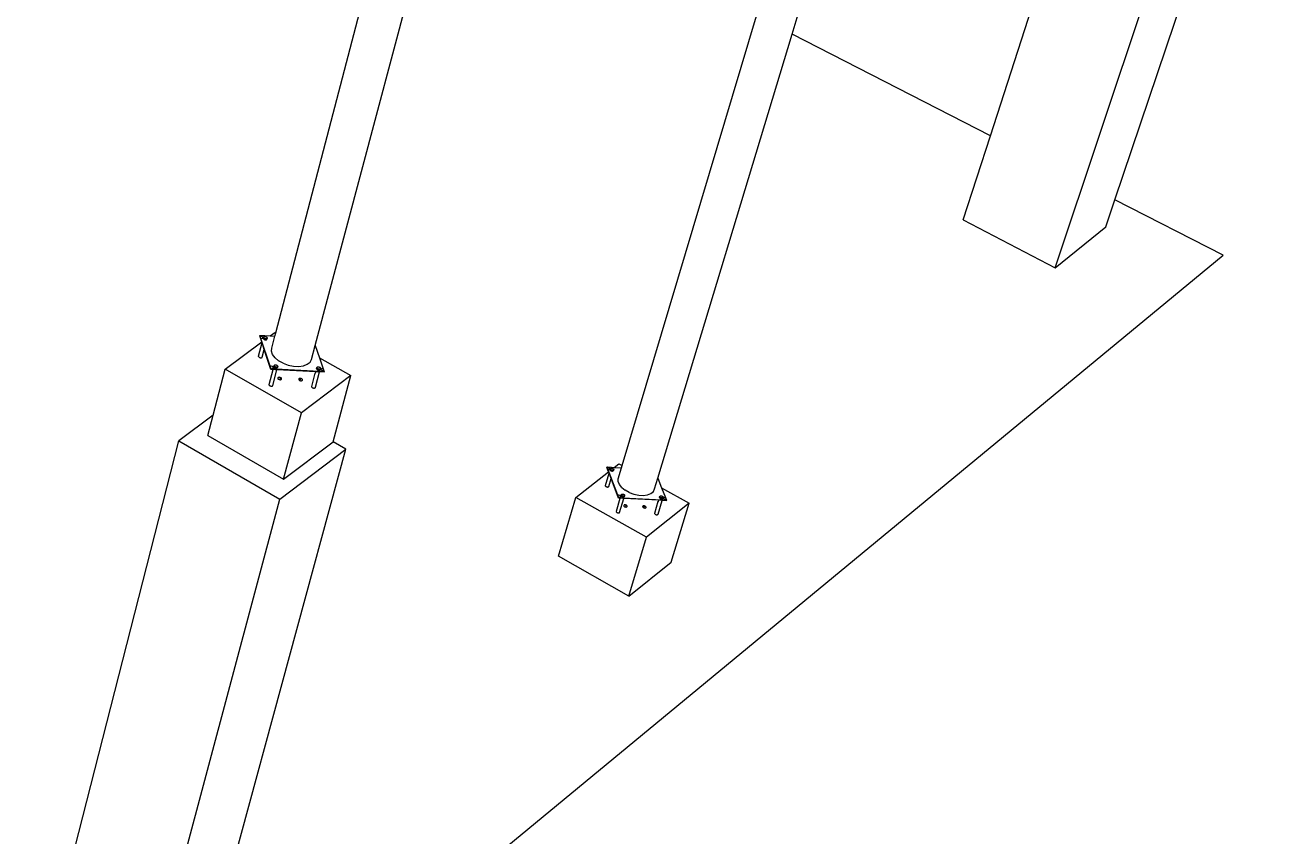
# Model space of a CAD drawing. Header units: inches. Extents: x -1925 to 2772, y -1726 to 1726.
# Drawn here: x 1773 to 2648, y -908 to -337 of the extents above; entities that cross this region are included whole.
import ezdxf

# ---------------------------------------------------------------- set-up
doc = ezdxf.new("R2010")
doc.units = ezdxf.units.IN
doc.header["$MEASUREMENT"] = 0

msp = doc.modelspace()

# ---------------------------------------------------------------- linework, layer by layer
for p, q in [((2313.61, -342.96), (2419.16, 5.94)), ((2453.27, -414.57), (2543.13, -137.07)), ((2541.09, -459.61), (2648.32, -141.77)), ((2498.86, -507.69), (2611.76, -169.56)), ((1949.7, -553.47), (2041.46, -203.39)), ((1977.62, -562.31), (2069.35, -217.7)), ((2193.82, -646.9), (2288.46, -330.06)), ((2219.03, -655.64), (2313.61, -342.96)), ((2453.27, -414.57), (2313.61, -342.96)), ((2434.06, -473.91), (2453.27, -414.57)), ((2534.61, -478.81), (2541.09, -459.61)), ((2617.26, -498.67), (2541.09, -459.61)), ((2434.06, -473.91), (2498.86, -507.69)), ((2498.86, -507.69), (2534.61, -478.81)), ((1129.2, -1726.03), (2617.26, -498.67)), ((1914.01, -578.98), (1939.96, -559.79)), ((1938.55, -555.5), (1938.63, -555.19)), ((1939.23, -557.58), (1938.55, -555.5)), ((1939.31, -557.27), (1938.63, -555.19)), ((1938.63, -555.19), (1941.91, -555.35)), ((1938.63, -555.19), (1941.12, -556.6)), ((1939.23, -557.58), (1939.31, -557.27)), ((1939.96, -559.79), (1939.23, -557.58)), ((1939.31, -557.27), (1940.14, -557.24)), ((1945.74, -576.8), (1939.31, -557.27)), ((1940.12, -560.27), (1939.96, -559.79)), ((1940.14, -557.24), (1940.86, -557.07)), ((1940.86, -557.07), (1941, -557)), ((1940.97, -557.01), (1940.9, -557.2)), ((1940.9, -557.2), (1940.93, -557.41)), ((1940.98, -557.04), (1940.91, -557.23)), ((1940.91, -557.23), (1940.94, -557.44)), ((1940.94, -557.44), (1941.05, -557.66)), ((1940.95, -557.21), (1941, -557.01)), ((1940.95, -557.21), (1941.01, -557.02)), ((1940.97, -557.41), (1940.95, -557.21)), ((1941.12, -556.85), (1940.97, -557.01)), ((1941.08, -557.62), (1940.97, -557.41)), ((1941, -557.01), (1940.98, -557.04)), ((1941, -557), (1941.12, -556.55)), ((1941, -557), (1941.02, -556.99)), ((1941.02, -556.99), (1941, -557.01)), ((1941, -557.01), (1941, -557)), ((1941.01, -557.02), (1941.06, -556.96)), ((1941.13, -556.87), (1941.02, -556.99)), ((1941.02, -556.99), (1941.06, -556.96)), ((1941.05, -557.66), (1941.25, -557.86)), ((1941.06, -556.96), (1941.15, -556.87)), ((1941.06, -556.96), (1941.21, -556.89)), ((1941.27, -557.82), (1941.08, -557.62)), ((1941.12, -556.55), (1941.18, -556.37)), ((1941.14, -556.76), (1941.12, -556.55)), ((1941.17, -556.82), (1941.12, -556.85)), ((1941.19, -556.84), (1941.13, -556.87)), ((1941.19, -556.84), (1941.14, -556.76)), ((1941.15, -556.87), (1941.19, -556.85)), ((1941.18, -556.37), (1941.33, -556.21)), ((1941.19, -556.85), (1941.19, -556.84)), ((1941.21, -556.89), (1941.19, -556.85)), ((1941.25, -556.97), (1941.21, -556.89)), ((1941.44, -557.17), (1941.25, -556.97)), ((1941.25, -557.86), (1941.51, -558.04)), ((1941.53, -558), (1941.27, -557.82)), ((1941.33, -556.21), (1941.54, -556.1)), ((1941.7, -557.34), (1941.44, -557.17)), ((1941.51, -558.04), (1941.82, -558.19)), ((1941.53, -558), (1941.83, -558.14)), ((1941.54, -556.1), (1941.82, -556.03)), ((1942, -557.48), (1941.7, -557.34)), ((1941.82, -556.03), (1941.92, -556.03)), ((1941.82, -558.19), (1942.17, -558.29)), ((1941.83, -558.14), (1942.16, -558.23)), ((1941.97, -555.88), (1941.91, -555.35)), ((1941.91, -555.35), (1945.7, -555.54)), ((1941.92, -556.03), (1941.97, -555.88)), ((1941.92, -556.03), (1942.14, -556.02)), ((1942.33, -557.58), (1942, -557.48)), ((1942.14, -556.02), (1942.47, -556.07)), ((1942.16, -558.23), (1942.49, -558.27)), ((1942.17, -558.29), (1942.51, -558.33)), ((1942.66, -557.62), (1942.33, -557.58)), ((1942.47, -556.07), (1942.8, -556.16)), ((1942.49, -558.27), (1942.81, -558.26)), ((1942.51, -558.33), (1942.49, -558.27)), ((1942.5, -558.3), (1942.83, -558.29)), ((1942.98, -557.61), (1942.66, -557.62)), ((1942.8, -556.16), (1943.1, -556.3)), ((1943.09, -558.2), (1942.81, -558.26)), ((1942.83, -558.29), (1943.12, -558.22)), ((1943.22, -557.55), (1942.98, -557.61)), ((1943.31, -558.09), (1943.09, -558.2)), ((1943.1, -556.3), (1943.36, -556.48)), ((1943.12, -558.22), (1943.34, -558.11)), ((1943.26, -557.54), (1943.22, -557.55)), ((1943.22, -557.55), (1943.44, -557.56)), ((1943.44, -557.45), (1943.26, -557.54)), ((1943.31, -558.09), (1943.45, -557.93)), ((1943.34, -558.11), (1943.49, -557.95)), ((1943.36, -556.48), (1943.55, -556.68)), ((1943.47, -557.43), (1943.44, -557.45)), ((1943.44, -557.45), (1943.46, -557.49)), ((1943.45, -557.93), (1943.51, -557.74)), ((1943.47, -557.44), (1943.47, -557.43)), ((1943.48, -557.43), (1943.47, -557.43)), ((1943.48, -557.44), (1943.47, -557.43)), ((1943.62, -557.28), (1943.48, -557.43)), ((1943.49, -557.95), (1943.56, -557.75)), ((1943.51, -557.74), (1943.68, -557.09)), ((1943.56, -557.75), (1943.54, -557.63)), ((1943.55, -556.68), (1943.66, -556.88)), ((1943.68, -557.09), (1943.62, -557.28)), ((1943.66, -556.88), (1943.68, -557.09)), ((1945.7, -555.54), (1949.01, -553.09)), ((1945.7, -555.54), (1949.11, -555.71)), ((1946.89, -564.18), (1949.11, -555.71)), ((1949.01, -553.09), (1949.7, -553.47)), ((1949.11, -555.71), (1949.7, -553.47)), ((1937.6, -569.9), (1940.12, -560.27)), ((1941.68, -565.02), (1940.12, -560.27)), ((1940.25, -570.46), (1941.68, -565.02)), ((1945.66, -577.12), (1941.68, -565.02)), ((1946.73, -566.38), (1946.89, -564.18)), ((1947.54, -568.7), (1946.73, -566.38)), ((1949.27, -570.98), (1947.54, -568.7)), ((1975.02, -572.07), (1977.62, -562.31)), ((1977.62, -562.31), (1980.51, -570.88)), ((1937.63, -570.11), (1937.6, -569.9)), ((1937.74, -570.33), (1937.63, -570.11)), ((1937.94, -570.54), (1937.74, -570.33)), ((1937.94, -570.54), (1938.2, -570.72)), ((1938.2, -570.72), (1938.51, -570.86)), ((1938.51, -570.86), (1938.85, -570.96)), ((1938.85, -570.96), (1939.2, -571.01)), ((1939.2, -571.01), (1939.53, -570.99)), ((1939.53, -570.99), (1939.81, -570.93)), ((1939.81, -570.93), (1940.04, -570.81)), ((1940.04, -570.81), (1940.19, -570.65)), ((1940.19, -570.65), (1940.25, -570.46)), ((1940.23, -570.24), (1940.2, -570.19)), ((1940.25, -570.46), (1940.23, -570.24)), ((1945.66, -577.12), (1945.74, -576.8)), ((1946.35, -579.22), (1945.66, -577.12)), ((1946.62, -576.92), (1945.74, -576.8)), ((1946.43, -578.91), (1945.74, -576.8)), ((1946.43, -578.91), (1948.27, -577.54)), ((1947.48, -577.17), (1946.62, -576.92)), ((1948.28, -577.54), (1947.48, -577.17)), ((1948.94, -578), (1948.28, -577.54)), ((1948.43, -576.92), (1948.37, -577.12)), ((1948.37, -577.12), (1948.39, -577.33)), ((1948.44, -576.95), (1948.38, -577.15)), ((1948.38, -577.15), (1948.4, -577.36)), ((1948.4, -577.36), (1948.52, -577.58)), ((1948.41, -577.13), (1948.47, -576.92)), ((1948.41, -577.13), (1948.47, -576.94)), ((1948.44, -577.33), (1948.41, -577.13)), ((1948.58, -576.76), (1948.43, -576.92)), ((1948.47, -576.92), (1948.44, -576.95)), ((1948.55, -577.54), (1948.44, -577.33)), ((1948.47, -576.92), (1948.58, -576.47)), ((1948.47, -576.94), (1948.62, -576.78)), ((1948.59, -576.79), (1948.47, -576.92)), ((1948.52, -577.58), (1948.72, -577.78)), ((1948.74, -577.74), (1948.55, -577.54)), ((1948.58, -576.47), (1948.65, -576.28)), ((1948.61, -576.68), (1948.58, -576.47)), ((1948.64, -576.73), (1948.58, -576.76)), ((1948.65, -576.76), (1948.59, -576.79)), ((1948.65, -576.76), (1948.61, -576.68)), ((1948.62, -576.78), (1948.66, -576.76)), ((1948.65, -576.28), (1948.79, -576.13)), ((1948.66, -576.76), (1948.65, -576.76)), ((1948.72, -576.89), (1948.66, -576.76)), ((1948.91, -577.09), (1948.72, -576.89)), ((1948.74, -577.74), (1949, -577.92)), ((1948.79, -576.13), (1949.01, -576.01)), ((1949.17, -577.26), (1948.91, -577.09)), ((1949.01, -576.01), (1949.29, -575.95)), ((1949.47, -577.41), (1949.17, -577.26)), ((1949.27, -570.98), (1951.79, -573.07)), ((1949.29, -575.95), (1949.61, -575.93)), ((1949.73, -577.48), (1949.47, -577.41)), ((1949.61, -575.93), (1949.94, -575.98)), ((1949.77, -577.62), (1949.73, -577.48)), ((1949.8, -577.5), (1949.73, -577.48)), ((1950.14, -577.55), (1949.8, -577.5)), ((1949.94, -575.98), (1950.28, -576.07)), ((1950.46, -577.53), (1950.14, -577.55)), ((1950.28, -576.07), (1950.58, -576.22)), ((1950.74, -577.47), (1950.46, -577.53)), ((1950.58, -576.22), (1950.84, -576.39)), ((1950.96, -577.35), (1950.74, -577.47)), ((1950.84, -576.39), (1951.03, -576.59)), ((1950.99, -577.67), (1950.93, -577.85)), ((1951.1, -577.2), (1950.96, -577.35)), ((1950.97, -577.87), (1951.04, -577.68)), ((1950.98, -577.9), (1951.05, -577.7)), ((1950.99, -577.67), (1951.03, -577.54)), ((1950.99, -577.63), (1950.99, -577.67)), ((1951.03, -577.54), (1951.02, -577.5)), ((1951.04, -577.68), (1951.02, -577.52)), ((1951.03, -576.59), (1951.14, -576.8)), ((1951.03, -577.54), (1951.16, -577.01)), ((1951.05, -577.7), (1951.03, -577.54)), ((1951.16, -577.01), (1951.1, -577.2)), ((1951.14, -576.8), (1951.16, -577.01)), ((1954.94, -574.82), (1951.79, -573.07)), ((1954.94, -574.82), (1958.5, -576.12)), ((1958.5, -576.12), (1962.23, -576.87)), ((1962.23, -576.87), (1965.87, -577.03)), ((1965.87, -577.03), (1969.18, -576.57)), ((1969.18, -576.57), (1971.92, -575.54)), ((1971.92, -575.54), (1973.91, -574)), ((1973.91, -574), (1975.02, -572.07)), ((1978.73, -577.87), (1978.79, -577.69)), ((1978.79, -577.69), (1978.94, -577.53)), ((1978.94, -577.53), (1979.16, -577.41)), ((1979.16, -577.41), (1979.43, -577.35)), ((1979.43, -577.35), (1979.75, -577.34)), ((1979.75, -577.34), (1980.09, -577.38)), ((1980.09, -577.38), (1980.42, -577.48)), ((1980.42, -577.48), (1980.72, -577.62)), ((1980.51, -570.88), (2002.72, -583.43)), ((1980.51, -570.88), (1983.14, -578.68)), ((1980.72, -577.62), (1980.98, -577.8)), ((1905.66, -611.28), (1914.01, -578.98)), ((1967.78, -609.68), (1914.01, -578.98)), ((1945.04, -589.84), (1947.81, -579.3)), ((1946.35, -579.22), (1946.43, -578.91)), ((1947.81, -579.3), (1946.35, -579.22)), ((1949.73, -579.07), (1946.43, -578.91)), ((1947.7, -590.4), (1950.59, -579.44)), ((1949.65, -579.39), (1947.81, -579.3)), ((1948.72, -577.78), (1948.98, -577.97)), ((1949.44, -578.52), (1948.94, -578)), ((1948.98, -577.97), (1949.29, -578.11)), ((1949, -577.92), (1949.3, -578.06)), ((1949.29, -578.11), (1949.64, -578.21)), ((1949.63, -578.16), (1949.3, -578.06)), ((1949.73, -579.07), (1949.44, -578.52)), ((1949.63, -578.16), (1949.97, -578.2)), ((1949.64, -578.21), (1949.99, -578.26)), ((1949.65, -579.39), (1949.73, -579.07)), ((1950.59, -579.44), (1949.65, -579.39)), ((1980.55, -580.62), (1949.73, -579.07)), ((1950.29, -578.19), (1949.97, -578.2)), ((1949.98, -578.23), (1950.31, -578.22)), ((1949.99, -578.26), (1950.32, -578.25)), ((1950.29, -578.19), (1950.56, -578.13)), ((1950.31, -578.22), (1950.59, -578.15)), ((1950.32, -578.25), (1950.6, -578.18)), ((1950.56, -578.13), (1950.78, -578.01)), ((1950.59, -578.15), (1950.82, -578.03)), ((1977.95, -580.81), (1950.59, -579.44)), ((1950.6, -578.18), (1950.83, -578.06)), ((1950.78, -578.01), (1950.93, -577.85)), ((1950.82, -578.03), (1950.97, -577.87)), ((1950.83, -578.06), (1950.98, -577.9)), ((1951.24, -585.08), (1951.17, -585.27)), ((1951.17, -585.27), (1951.2, -585.49)), ((1951.2, -585.49), (1951.31, -585.7)), ((1951.39, -584.92), (1951.24, -585.08)), ((1951.31, -585.7), (1951.51, -585.91)), ((1951.61, -584.8), (1951.39, -584.92)), ((1951.51, -585.91), (1951.78, -586.09)), ((1951.9, -584.73), (1951.61, -584.8)), ((1951.78, -586.09), (1952.09, -586.24)), ((1952.23, -584.72), (1951.9, -584.73)), ((1952.09, -586.24), (1952.43, -586.34)), ((1952.58, -584.76), (1952.23, -584.72)), ((1952.43, -586.34), (1952.78, -586.38)), ((1952.5, -585.55), (1953.23, -585.01)), ((1952.92, -584.86), (1952.58, -584.76)), ((1952.78, -586.38), (1953.11, -586.37)), ((1953.23, -585.01), (1952.92, -584.86)), ((1953.11, -586.37), (1953.39, -586.31)), ((1953.5, -585.19), (1953.23, -585.01)), ((1953.39, -586.31), (1953.62, -586.19)), ((1953.69, -585.4), (1953.5, -585.19)), ((1953.62, -586.19), (1953.77, -586.02)), ((1953.81, -585.62), (1953.69, -585.4)), ((1953.77, -586.02), (1953.84, -585.83)), ((1953.84, -585.83), (1953.81, -585.62)), ((1966.04, -585.82), (1965.97, -586.02)), ((1965.97, -586.02), (1966, -586.23)), ((1966, -586.23), (1966.12, -586.45)), ((1966.19, -585.66), (1966.04, -585.82)), ((1966.12, -586.45), (1966.31, -586.65)), ((1966.41, -585.54), (1966.19, -585.66)), ((1966.19, -585.66), (1967.31, -586.29)), ((1966.7, -585.47), (1966.41, -585.54)), ((1967.03, -585.46), (1966.7, -585.47)), ((1967.37, -585.51), (1967.03, -585.46)), ((1967.72, -585.61), (1967.37, -585.51)), ((1968.03, -585.75), (1967.72, -585.61)), ((2002.72, -583.43), (1967.78, -609.68)), ((1968.3, -585.93), (1968.03, -585.75)), ((1968.49, -586.14), (1968.3, -585.93)), ((1968.61, -586.36), (1968.49, -586.14)), ((1968.64, -586.57), (1968.61, -586.36)), ((1975.09, -591.19), (1977.61, -581.76)), ((1977.67, -581.57), (1977.61, -581.76)), ((1977.61, -581.76), (1977.63, -581.98)), ((1977.63, -581.98), (1977.77, -581.46)), ((1977.77, -581.46), (1977.67, -581.57)), ((1977.76, -591.75), (1980.65, -580.94)), ((1977.77, -581.46), (1977.95, -580.81)), ((1980.47, -580.93), (1977.95, -580.81)), ((1978.57, -578.33), (1978.51, -578.52)), ((1978.51, -578.52), (1978.54, -578.73)), ((1978.51, -578.71), (1978.62, -578.93)), ((1978.56, -578.53), (1978.73, -577.87)), ((1978.56, -578.53), (1978.62, -578.34)), ((1978.58, -578.74), (1978.56, -578.53)), ((1978.72, -578.16), (1978.57, -578.33)), ((1978.7, -578.95), (1978.58, -578.74)), ((1978.62, -578.34), (1978.76, -578.19)), ((1978.62, -578.93), (1978.82, -579.13)), ((1978.89, -579.15), (1978.7, -578.95)), ((1978.78, -578.13), (1978.72, -578.16)), ((1978.76, -578.08), (1978.73, -577.87)), ((1978.8, -578.16), (1978.76, -578.08)), ((1978.76, -578.19), (1978.8, -578.16)), ((1978.87, -578.29), (1978.8, -578.16)), ((1978.82, -579.13), (1979.09, -579.32)), ((1979.06, -578.49), (1978.87, -578.29)), ((1978.89, -579.15), (1979.14, -579.33)), ((1979.32, -578.67), (1979.06, -578.49)), ((1979.09, -579.32), (1979.41, -579.46)), ((1979.14, -579.33), (1979.45, -579.47)), ((1979.63, -578.81), (1979.32, -578.67)), ((1979.41, -579.46), (1979.75, -579.56)), ((1979.78, -579.56), (1979.45, -579.47)), ((1979.87, -578.88), (1979.63, -578.81)), ((1979.75, -579.56), (1980.1, -579.61)), ((1979.78, -579.56), (1980.12, -579.61)), ((1979.92, -579.03), (1979.87, -578.88)), ((1979.96, -578.91), (1979.87, -578.88)), ((1980.29, -578.95), (1979.96, -578.91)), ((1980.1, -579.61), (1980.12, -579.61)), ((1980.18, -579.6), (1980.12, -579.61)), ((1980.13, -579.63), (1980.46, -579.62)), ((1980.43, -579.6), (1980.18, -579.6)), ((1980.61, -578.94), (1980.29, -578.95)), ((1980.68, -579.54), (1980.43, -579.6)), ((1980.43, -579.6), (1980.43, -579.6)), ((1980.46, -579.62), (1980.75, -579.56)), ((1980.47, -580.93), (1980.55, -580.62)), ((1980.65, -580.94), (1980.47, -580.93)), ((1980.64, -579.59), (1980.48, -580.08)), ((1980.48, -580.08), (1980.55, -580.62)), ((1983.85, -580.78), (1980.55, -580.62)), ((1980.89, -578.87), (1980.61, -578.94)), ((1980.68, -579.54), (1980.64, -579.59)), ((1983.77, -581.1), (1980.65, -580.94)), ((1980.68, -579.54), (1980.71, -579.53)), ((1980.71, -579.53), (1980.94, -579.41)), ((1980.75, -579.56), (1980.97, -579.44)), ((1981.11, -578.76), (1980.89, -578.87)), ((1981.05, -579.29), (1980.94, -579.41)), ((1980.94, -579.41), (1980.94, -579.41)), ((1980.97, -579.44), (1981.12, -579.27)), ((1980.98, -577.8), (1981.17, -578)), ((1981.08, -579.26), (1981.05, -579.29)), ((1981.08, -579.26), (1981.12, -579.12)), ((1981.08, -579.26), (1981.09, -579.25)), ((1981.09, -579.25), (1981.13, -579.12)), ((1981.1, -579.22), (1981.09, -579.22)), ((1981.09, -579.22), (1981.09, -579.22)), ((1981.13, -579.24), (1981.1, -579.22)), ((1981.25, -578.6), (1981.11, -578.76)), ((1981.12, -579.12), (1981.11, -579.13)), ((1981.14, -579.07), (1981.12, -579.12)), ((1981.13, -579.12), (1981.12, -579.12)), ((1981.12, -579.27), (1981.13, -579.24)), ((1981.59, -578.88), (1981.13, -579.12)), ((1981.13, -579.12), (1981.15, -579.05)), ((1981.13, -579.24), (1981.18, -579.08)), ((1983.85, -580.78), (1981.13, -579.24)), ((1981.14, -579.07), (1981.15, -579.03)), ((1981.14, -579.04), (1981.14, -579.07)), ((1981.15, -579.03), (1981.31, -578.41)), ((1981.15, -579.03), (1981.15, -579)), ((1981.15, -579.05), (1981.15, -579.03)), ((1981.17, -578), (1981.29, -578.21)), ((1981.18, -579.08), (1981.17, -578.93)), ((1981.31, -578.41), (1981.25, -578.6)), ((1981.29, -578.21), (1981.31, -578.41)), ((1982.31, -578.71), (1981.59, -578.88)), ((1983.14, -578.68), (1982.31, -578.71)), ((1983.14, -578.68), (1983.85, -580.78)), ((1983.77, -581.1), (1983.85, -580.78)), ((1990.08, -630.18), (2002.72, -583.43)), ((1945.07, -590.06), (1945.04, -589.84)), ((1945.18, -590.28), (1945.07, -590.06)), ((1945.38, -590.48), (1945.18, -590.28)), ((1945.38, -590.48), (1945.64, -590.67)), ((1945.64, -590.67), (1945.96, -590.81)), ((1945.96, -590.81), (1946.3, -590.91)), ((1946.3, -590.91), (1946.65, -590.96)), ((1946.65, -590.96), (1946.97, -590.95)), ((1946.97, -590.95), (1947.26, -590.88)), ((1947.26, -590.88), (1947.49, -590.76)), ((1947.49, -590.76), (1947.64, -590.6)), ((1947.64, -590.6), (1947.7, -590.4)), ((1966.31, -586.65), (1966.58, -586.84)), ((1966.58, -586.84), (1966.89, -586.98)), ((1966.89, -586.98), (1967.24, -587.08)), ((1967.24, -587.08), (1967.58, -587.13)), ((1967.58, -587.13), (1967.91, -587.12)), ((1967.91, -587.12), (1968.2, -587.05)), ((1968.2, -587.05), (1968.42, -586.93)), ((1968.42, -586.93), (1968.57, -586.77)), ((1968.57, -586.77), (1968.64, -586.57)), ((1975.12, -591.41), (1975.09, -591.19)), ((1975.23, -591.63), (1975.12, -591.41)), ((1975.43, -591.83), (1975.23, -591.63)), ((1975.43, -591.83), (1975.7, -592.02)), ((1975.7, -592.02), (1976.01, -592.16)), ((1976.01, -592.16), (1976.36, -592.26)), ((1976.36, -592.26), (1976.7, -592.31)), ((1976.7, -592.31), (1977.03, -592.3)), ((1977.03, -592.3), (1977.32, -592.23)), ((1977.32, -592.23), (1977.55, -592.11)), ((1977.7, -591.95), (1977.55, -592.11)), ((1977.55, -592.11), (1977.55, -592.11)), ((1977.7, -591.95), (1977.76, -591.75)), ((1905.66, -611.28), (1881.4, -629.33)), ((1901.94, -625.71), (1905.66, -611.28)), ((1955.29, -656.55), (1967.78, -609.68)), ((1790.99, -983.13), (1881.4, -629.33)), ((1881.4, -629.33), (1952.57, -670.62)), ((1901.94, -625.71), (1955.29, -656.55)), ((1955.29, -656.55), (1990.08, -630.18)), ((1999.03, -635.3), (1990.08, -630.18)), ((1902.84, -989.27), (1999.03, -635.3)), ((1952.57, -670.62), (1999.03, -635.3)), ((2188.15, -648.11), (2191.4, -645.55)), ((2191.4, -645.55), (2193.82, -646.9)), ((2193.38, -648.38), (2193.82, -646.9)), ((2161.29, -669.28), (2184.26, -651.18)), ((2182.06, -660.79), (2184.63, -652.15)), ((2183.12, -648.14), (2183.2, -647.86)), ((2183.84, -650.05), (2183.12, -648.14)), ((2183.92, -649.77), (2183.2, -647.86)), ((2183.2, -647.86), (2186.15, -648.01)), ((2183.2, -647.86), (2185.56, -649.18)), ((2183.84, -650.05), (2183.92, -649.77)), ((2184.26, -651.18), (2183.84, -650.05)), ((2183.92, -649.77), (2184.66, -649.74)), ((2190.68, -667.67), (2183.92, -649.77)), ((2184.63, -652.15), (2184.26, -651.18)), ((2184.37, -661.65), (2186.07, -655.95)), ((2186.07, -655.95), (2184.63, -652.15)), ((2184.66, -649.74), (2185.3, -649.59)), ((2185.3, -649.59), (2185.44, -649.51)), ((2185.39, -649.53), (2185.34, -649.71)), ((2185.34, -649.71), (2185.38, -649.9)), ((2185.4, -649.56), (2185.35, -649.73)), ((2185.35, -649.73), (2185.39, -649.93)), ((2185.38, -649.71), (2185.43, -649.54)), ((2185.42, -649.9), (2185.38, -649.71)), ((2185.52, -649.38), (2185.39, -649.53)), ((2185.39, -649.93), (2185.5, -650.12)), ((2185.44, -649.51), (2185.4, -649.56)), ((2185.53, -650.09), (2185.42, -649.9)), ((2185.43, -649.54), (2185.48, -649.49)), ((2185.43, -649.54), (2185.44, -649.51)), ((2185.44, -649.51), (2185.6, -648.96)), ((2185.53, -649.41), (2185.44, -649.51)), ((2185.44, -649.51), (2185.48, -649.49)), ((2185.44, -649.51), (2185.44, -649.51)), ((2185.44, -649.51), (2185.44, -649.51)), ((2185.48, -649.49), (2185.55, -649.4)), ((2185.48, -649.49), (2185.63, -649.4)), ((2185.5, -650.12), (2185.69, -650.31)), ((2185.6, -649.34), (2185.52, -649.38)), ((2185.61, -649.36), (2185.53, -649.41)), ((2185.71, -650.28), (2185.53, -650.09)), ((2185.55, -649.4), (2185.61, -649.37)), ((2185.56, -649.13), (2185.6, -648.96)), ((2185.59, -649.32), (2185.56, -649.13)), ((2185.61, -649.36), (2185.59, -649.32)), ((2185.6, -648.96), (2185.72, -648.82)), ((2185.61, -649.37), (2185.61, -649.36)), ((2185.63, -649.4), (2185.61, -649.37)), ((2185.7, -649.51), (2185.63, -649.4)), ((2185.69, -650.31), (2185.93, -650.48)), ((2185.88, -649.7), (2185.7, -649.51)), ((2185.71, -650.28), (2185.94, -650.44)), ((2185.72, -648.82), (2185.91, -648.72)), ((2186.12, -649.86), (2185.88, -649.7)), ((2185.91, -648.72), (2186.16, -648.66)), ((2185.93, -650.48), (2186.22, -650.61)), ((2185.94, -650.44), (2186.22, -650.56)), ((2190.6, -667.95), (2186.07, -655.95)), ((2186.39, -649.98), (2186.12, -649.86)), ((2186.24, -648.5), (2186.15, -648.01)), ((2186.15, -648.01), (2188.15, -648.11)), ((2186.16, -648.66), (2186.19, -648.66)), ((2186.19, -648.66), (2186.24, -648.5)), ((2186.19, -648.66), (2186.44, -648.65)), ((2186.52, -650.65), (2186.22, -650.56)), ((2186.22, -650.61), (2186.53, -650.7)), ((2186.58, -650.04), (2186.39, -649.98)), ((2186.44, -648.65), (2186.75, -648.69)), ((2186.82, -650.69), (2186.52, -650.65)), ((2186.53, -650.7), (2186.84, -650.74)), ((2186.82, -650.69), (2186.58, -650.04)), ((2186.69, -650.07), (2186.58, -650.04)), ((2187, -650.11), (2186.69, -650.07)), ((2186.75, -648.69), (2187.05, -648.77)), ((2186.82, -650.69), (2187.11, -650.68)), ((2186.84, -650.74), (2186.82, -650.69)), ((2186.83, -650.72), (2187.13, -650.71)), ((2187.28, -650.1), (2187, -650.11)), ((2187.05, -648.77), (2187.33, -648.9)), ((2187.11, -650.68), (2187.35, -650.62)), ((2187.13, -650.71), (2187.38, -650.65)), ((2187.53, -650.04), (2187.28, -650.1)), ((2187.33, -648.9), (2187.56, -649.06)), ((2187.54, -650.52), (2187.35, -650.62)), ((2187.38, -650.65), (2187.58, -650.54)), ((2187.54, -650.04), (2187.53, -650.04)), ((2187.65, -649.97), (2187.54, -650.04)), ((2187.54, -650.04), (2187.68, -650.04)), ((2187.67, -650.38), (2187.54, -650.52)), ((2187.56, -649.06), (2187.74, -649.25)), ((2187.58, -650.54), (2187.71, -650.39)), ((2187.68, -649.96), (2187.65, -649.97)), ((2187.65, -649.97), (2187.68, -650.02)), ((2187.67, -650.38), (2187.84, -649.79)), ((2187.71, -650.2), (2187.67, -650.38)), ((2187.72, -649.94), (2187.68, -649.96)), ((2187.72, -650.03), (2187.68, -649.96)), ((2187.72, -650.02), (2187.68, -649.96)), ((2187.68, -650.02), (2187.68, -650.04)), ((2187.68, -650.04), (2187.71, -650.2)), ((2187.68, -650.04), (2187.72, -650.04)), ((2187.71, -650.39), (2187.75, -650.21)), ((2187.84, -649.79), (2187.72, -649.94)), ((2187.72, -650.03), (2187.72, -650.02)), ((2187.73, -650.04), (2187.72, -650.03)), ((2187.72, -650.04), (2187.72, -650.03)), ((2187.72, -650.04), (2187.73, -650.04)), ((2187.75, -650.21), (2187.72, -650.04)), ((2187.74, -649.25), (2187.85, -649.44)), ((2187.89, -649.62), (2187.84, -649.79)), ((2187.85, -649.44), (2187.89, -649.62)), ((2188.15, -648.11), (2193.38, -648.38)), ((2191.04, -658.12), (2191.07, -656.1)), ((2191.07, -656.1), (2193.38, -648.38)), ((2216.7, -663.33), (2219.03, -655.64)), ((2219.03, -655.64), (2221.66, -662.48)), ((2182.06, -660.79), (2182.01, -660.96)), ((2182.04, -661.16), (2182.01, -660.96)), ((2182.16, -661.36), (2182.04, -661.16)), ((2182.06, -660.78), (2182.06, -660.79)), ((2182.34, -661.55), (2182.16, -661.36)), ((2182.34, -661.55), (2182.59, -661.71)), ((2182.59, -661.71), (2182.87, -661.85)), ((2182.87, -661.85), (2183.18, -661.94)), ((2183.18, -661.94), (2183.5, -661.98)), ((2183.5, -661.98), (2183.79, -661.97)), ((2183.79, -661.97), (2184.04, -661.91)), ((2184.04, -661.91), (2184.24, -661.8)), ((2184.24, -661.8), (2184.37, -661.65)), ((2191.88, -660.24), (2191.04, -658.12)), ((2193.55, -662.33), (2191.88, -660.24)), ((2193.55, -662.33), (2195.92, -664.25)), ((2198.83, -665.85), (2195.92, -664.25)), ((2214.1, -666.51), (2215.81, -665.1)), ((2215.81, -665.1), (2216.7, -663.33)), ((2221.66, -662.48), (2241.12, -673.36)), ((2221.66, -662.48), (2224.32, -669.38)), ((1857.89, -1025.58), (1952.57, -670.62)), ((2149.06, -710.73), (2161.29, -669.28)), ((2211.09, -697.39), (2161.29, -669.28)), ((2189.74, -679.05), (2192.47, -669.93)), ((2190.6, -667.95), (2190.68, -667.67)), ((2191.32, -669.87), (2190.6, -667.95)), ((2191.47, -667.77), (2190.68, -667.67)), ((2191.41, -669.59), (2190.68, -667.67)), ((2191.32, -669.87), (2191.41, -669.59)), ((2192.47, -669.93), (2191.32, -669.87)), ((2191.41, -669.59), (2192.98, -668.34)), ((2194.37, -669.74), (2191.41, -669.59)), ((2192.26, -668), (2191.47, -667.77)), ((2192.06, -679.92), (2195.02, -670.06)), ((2192.99, -668.34), (2192.26, -668)), ((2194.29, -670.02), (2192.47, -669.93)), ((2193.61, -668.76), (2192.99, -668.34)), ((2193.1, -667.78), (2193.05, -667.95)), ((2193.05, -667.95), (2193.08, -668.15)), ((2193.11, -667.8), (2193.06, -667.98)), ((2193.06, -667.98), (2193.09, -668.18)), ((2193.09, -667.96), (2193.14, -667.79)), ((2193.13, -668.15), (2193.09, -667.96)), ((2193.09, -668.18), (2193.21, -668.38)), ((2193.23, -667.63), (2193.1, -667.78)), ((2193.15, -667.75), (2193.11, -667.8)), ((2193.24, -668.34), (2193.13, -668.15)), ((2193.14, -667.79), (2193.26, -667.65)), ((2193.14, -667.79), (2193.15, -667.75)), ((2193.15, -667.75), (2193.31, -667.21)), ((2193.24, -667.65), (2193.15, -667.75)), ((2193.21, -668.38), (2193.4, -668.57)), ((2193.29, -667.59), (2193.23, -667.63)), ((2193.28, -667.63), (2193.24, -667.65)), ((2193.42, -668.53), (2193.24, -668.34)), ((2193.26, -667.65), (2193.28, -667.64)), ((2193.27, -667.38), (2193.31, -667.21)), ((2193.3, -667.57), (2193.27, -667.38)), ((2193.41, -667.76), (2193.3, -667.57)), ((2193.31, -667.21), (2193.43, -667.07)), ((2193.4, -668.57), (2193.64, -668.73)), ((2193.59, -667.95), (2193.41, -667.76)), ((2193.42, -668.53), (2193.66, -668.69)), ((2193.43, -667.07), (2193.63, -666.96)), ((2193.83, -668.11), (2193.59, -667.95)), ((2194.08, -669.24), (2193.61, -668.76)), ((2193.63, -666.96), (2193.87, -666.9)), ((2193.64, -668.73), (2193.93, -668.87)), ((2193.94, -668.82), (2193.66, -668.69)), ((2194.11, -668.24), (2193.83, -668.11)), ((2193.87, -666.9), (2194.16, -666.89)), ((2193.93, -668.87), (2194.25, -668.96)), ((2193.94, -668.82), (2194.24, -668.91)), ((2194.37, -669.74), (2194.08, -669.24)), ((2194.41, -668.33), (2194.11, -668.24)), ((2194.16, -666.89), (2194.46, -666.93)), ((2194.54, -668.95), (2194.24, -668.91)), ((2194.25, -668.96), (2194.56, -669)), ((2194.29, -670.02), (2194.37, -669.74)), ((2195.02, -670.06), (2194.29, -670.02)), ((2194.54, -668.95), (2194.36, -668.48)), ((2222.09, -671.16), (2194.37, -669.74)), ((2194.72, -668.37), (2194.41, -668.33)), ((2194.46, -666.93), (2194.76, -667.02)), ((2194.54, -668.95), (2194.83, -668.94)), ((2194.55, -668.97), (2194.85, -668.96)), ((2194.56, -669), (2194.86, -668.99)), ((2195, -668.36), (2194.72, -668.37)), ((2194.76, -667.02), (2195.04, -667.15)), ((2195.07, -668.88), (2194.83, -668.94)), ((2194.85, -668.96), (2195.1, -668.9)), ((2194.86, -668.99), (2195.11, -668.93)), ((2195.25, -668.3), (2195, -668.36)), ((2219.59, -671.32), (2195.02, -670.06)), ((2195.04, -667.15), (2195.28, -667.31)), ((2195.26, -668.77), (2195.07, -668.88)), ((2195.1, -668.9), (2195.3, -668.79)), ((2195.11, -668.93), (2195.31, -668.82)), ((2195.26, -668.29), (2195.25, -668.3)), ((2195.37, -668.23), (2195.26, -668.29)), ((2195.4, -668.29), (2195.26, -668.29)), ((2195.39, -668.63), (2195.26, -668.77)), ((2195.28, -667.31), (2195.46, -667.49)), ((2195.3, -668.79), (2195.43, -668.64)), ((2195.31, -668.82), (2195.44, -668.67)), ((2195.44, -668.19), (2195.37, -668.23)), ((2195.37, -668.23), (2195.4, -668.27)), ((2195.39, -668.63), (2195.46, -668.37)), ((2195.39, -668.63), (2195.43, -668.46)), ((2195.44, -668.27), (2195.4, -668.21)), ((2195.4, -668.27), (2195.4, -668.29)), ((2195.4, -668.29), (2195.43, -668.46)), ((2195.4, -668.29), (2195.45, -668.3)), ((2195.43, -668.64), (2195.47, -668.47)), ((2195.56, -668.05), (2195.44, -668.19)), ((2195.44, -668.28), (2195.44, -668.27)), ((2195.44, -668.3), (2195.44, -668.28)), ((2195.46, -668.37), (2195.44, -668.3)), ((2195.44, -668.67), (2195.48, -668.49)), ((2195.46, -668.36), (2195.45, -668.3)), ((2195.46, -667.49), (2195.57, -667.69)), ((2195.46, -668.37), (2195.56, -668.05)), ((2195.48, -668.49), (2195.46, -668.37)), ((2195.47, -668.47), (2195.46, -668.38)), ((2195.61, -667.88), (2195.56, -668.05)), ((2195.57, -667.69), (2195.61, -667.88)), ((2198.83, -665.85), (2202.09, -667.04)), ((2202.09, -667.04), (2205.47, -667.73)), ((2205.47, -667.73), (2208.75, -667.87)), ((2208.75, -667.87), (2211.69, -667.45)), ((2241.12, -673.36), (2211.09, -697.39)), ((2211.69, -667.45), (2214.1, -666.51)), ((2216.76, -680.29), (2219.3, -671.93)), ((2219.09, -681.16), (2222.04, -671.44)), ((2219.3, -671.93), (2219.25, -672.11)), ((2219.25, -672.11), (2219.29, -672.31)), ((2219.29, -672.31), (2219.45, -671.77)), ((2219.42, -671.79), (2219.3, -671.93)), ((2219.45, -671.77), (2219.42, -671.79)), ((2219.45, -671.77), (2219.59, -671.32)), ((2221.96, -671.44), (2219.59, -671.32)), ((2220.2, -669.06), (2220.16, -669.24)), ((2220.16, -669.24), (2220.19, -669.43)), ((2220.16, -669.41), (2220.28, -669.61)), ((2220.33, -668.91), (2220.2, -669.06)), ((2220.2, -669.25), (2220.24, -669.08)), ((2220.23, -669.44), (2220.2, -669.25)), ((2220.35, -669.63), (2220.23, -669.44)), ((2220.24, -669.08), (2220.42, -668.49)), ((2220.24, -669.08), (2220.37, -668.93)), ((2220.28, -669.61), (2220.47, -669.8)), ((2220.41, -668.87), (2220.33, -668.91)), ((2220.53, -669.81), (2220.35, -669.63)), ((2220.37, -668.67), (2220.42, -668.49)), ((2220.41, -668.86), (2220.37, -668.67)), ((2220.37, -668.93), (2220.43, -668.9)), ((2220.43, -668.9), (2220.41, -668.86)), ((2220.42, -668.49), (2220.54, -668.35)), ((2220.52, -669.05), (2220.43, -668.9)), ((2220.47, -669.8), (2220.72, -669.97)), ((2220.7, -669.23), (2220.52, -669.05)), ((2220.53, -669.81), (2220.77, -669.98)), ((2220.54, -668.35), (2220.73, -668.25)), ((2220.94, -669.39), (2220.7, -669.23)), ((2220.72, -669.97), (2221.01, -670.1)), ((2220.73, -668.25), (2220.98, -668.19)), ((2221.05, -670.11), (2220.77, -669.98)), ((2221.22, -669.52), (2220.94, -669.39)), ((2220.98, -668.19), (2221.26, -668.18)), ((2221.01, -670.1), (2221.32, -670.19)), ((2221.05, -670.11), (2221.35, -670.19)), ((2221.53, -669.61), (2221.22, -669.52)), ((2221.26, -668.18), (2221.57, -668.22)), ((2221.32, -670.19), (2221.64, -670.24)), ((2221.35, -670.19), (2221.65, -670.23)), ((2221.83, -669.65), (2221.53, -669.61)), ((2221.57, -668.22), (2221.87, -668.3)), ((2221.64, -670.24), (2221.65, -670.23)), ((2221.93, -670.23), (2221.65, -670.23)), ((2221.66, -670.26), (2221.96, -670.25)), ((2222.12, -669.64), (2221.83, -669.65)), ((2221.87, -668.3), (2222.15, -668.43)), ((2222.16, -670.17), (2221.93, -670.23)), ((2221.96, -670.25), (2222.21, -670.19)), ((2222.01, -671.44), (2221.96, -671.44)), ((2222.12, -670.22), (2222, -670.66)), ((2222, -670.66), (2222.09, -671.16)), ((2222.01, -671.44), (2222.09, -671.16)), ((2222.04, -671.44), (2222.01, -671.44)), ((2224.98, -671.59), (2222.04, -671.44)), ((2225.06, -671.31), (2222.09, -671.16)), ((2222.36, -669.58), (2222.12, -669.64)), ((2222.16, -670.17), (2222.12, -670.22)), ((2222.15, -668.43), (2222.39, -668.59)), ((2222.16, -670.17), (2222.19, -670.16)), ((2222.19, -670.16), (2222.38, -670.06)), ((2222.44, -669.84), (2222.2, -670.13)), ((2222.21, -670.19), (2222.41, -670.08)), ((2222.38, -669.57), (2222.36, -669.58)), ((2222.49, -669.51), (2222.38, -669.57)), ((2222.51, -669.58), (2222.38, -669.57)), ((2222.47, -669.94), (2222.38, -670.05)), ((2222.38, -670.05), (2222.38, -670.06)), ((2222.39, -668.59), (2222.57, -668.78)), ((2222.41, -670.08), (2222.54, -669.93)), ((2222.44, -669.84), (2222.44, -669.84)), ((2222.5, -669.91), (2222.47, -669.94)), ((2222.5, -669.5), (2222.49, -669.51)), ((2222.49, -669.51), (2222.51, -669.55)), ((2222.55, -669.48), (2222.5, -669.5)), ((2222.52, -669.53), (2222.5, -669.5)), ((2222.5, -669.91), (2222.54, -669.79)), ((2222.5, -669.91), (2222.51, -669.91)), ((2222.54, -669.53), (2222.51, -669.5)), ((2222.51, -669.55), (2222.51, -669.58)), ((2222.51, -669.58), (2222.52, -669.6)), ((2222.51, -669.91), (2222.54, -669.78)), ((2222.51, -669.88), (2222.51, -669.88)), ((2222.55, -669.9), (2222.51, -669.88)), ((2222.53, -669.56), (2222.52, -669.53)), ((2222.94, -669.57), (2222.54, -669.78)), ((2222.54, -669.78), (2222.56, -669.73)), ((2222.54, -669.79), (2222.56, -669.73)), ((2222.54, -669.78), (2222.54, -669.79)), ((2222.54, -669.93), (2222.55, -669.9)), ((2222.67, -669.33), (2222.55, -669.48)), ((2222.55, -669.73), (2222.67, -669.33)), ((2222.56, -669.73), (2222.55, -669.73)), ((2222.55, -669.9), (2222.58, -669.75)), ((2225.06, -671.31), (2222.55, -669.9)), ((2222.57, -668.78), (2222.68, -668.97)), ((2222.58, -669.75), (2222.57, -669.68)), ((2222.72, -669.16), (2222.67, -669.33)), ((2222.68, -668.97), (2222.72, -669.16)), ((2223.58, -669.41), (2222.94, -669.57)), ((2224.32, -669.38), (2223.58, -669.41)), ((2224.32, -669.38), (2225.06, -671.31)), ((2224.98, -671.59), (2225.06, -671.31)), ((2228.42, -714.83), (2241.12, -673.36)), ((2189.74, -679.05), (2189.69, -679.23)), ((2189.73, -679.43), (2189.69, -679.23)), ((2189.84, -679.63), (2189.73, -679.43)), ((2189.75, -679.04), (2189.74, -679.05)), ((2190.03, -679.82), (2189.84, -679.63)), ((2190.03, -679.82), (2190.27, -679.99)), ((2190.27, -679.99), (2190.56, -680.12)), ((2190.56, -680.12), (2190.87, -680.21)), ((2190.87, -680.21), (2191.19, -680.25)), ((2191.19, -680.25), (2191.48, -680.24)), ((2191.48, -680.24), (2191.74, -680.18)), ((2191.74, -680.18), (2191.93, -680.07)), ((2191.93, -680.07), (2192.06, -679.92)), ((2195.01, -674.87), (2194.96, -675.05)), ((2194.96, -675.05), (2195, -675.24)), ((2195, -675.24), (2195.11, -675.44)), ((2195.14, -674.72), (2195.01, -674.87)), ((2195.11, -675.44), (2195.3, -675.63)), ((2195.33, -674.61), (2195.14, -674.72)), ((2195.3, -675.63), (2195.54, -675.8)), ((2195.59, -674.55), (2195.33, -674.61)), ((2195.54, -675.8), (2195.83, -675.93)), ((2195.88, -674.54), (2195.59, -674.55)), ((2195.83, -675.93), (2196.15, -676.02)), ((2196.2, -674.58), (2195.88, -674.54)), ((2196.15, -676.02), (2196.46, -676.06)), ((2196.17, -675.3), (2196.8, -674.8)), ((2196.51, -674.67), (2196.2, -674.58)), ((2196.46, -676.06), (2196.75, -676.05)), ((2196.8, -674.8), (2196.51, -674.67)), ((2196.75, -676.05), (2197.01, -675.99)), ((2197.04, -674.97), (2196.8, -674.8)), ((2197.01, -675.99), (2197.21, -675.88)), ((2197.23, -675.16), (2197.04, -674.97)), ((2197.21, -675.88), (2197.33, -675.73)), ((2197.34, -675.36), (2197.23, -675.16)), ((2197.33, -675.73), (2197.38, -675.56)), ((2197.38, -675.56), (2197.34, -675.36)), ((2208.33, -675.55), (2208.28, -675.73)), ((2208.28, -675.73), (2208.31, -675.92)), ((2208.31, -675.92), (2208.43, -676.12)), ((2208.45, -675.4), (2208.33, -675.55)), ((2208.43, -676.12), (2208.62, -676.31)), ((2208.65, -675.29), (2208.45, -675.4)), ((2208.45, -675.4), (2209.49, -675.98)), ((2208.62, -676.31), (2208.86, -676.48)), ((2208.9, -675.23), (2208.65, -675.29)), ((2208.86, -676.48), (2209.15, -676.61)), ((2209.2, -675.22), (2208.9, -675.23)), ((2209.15, -676.61), (2209.46, -676.7)), ((2209.51, -675.26), (2209.2, -675.22)), ((2209.46, -676.7), (2209.78, -676.75)), ((2209.82, -675.35), (2209.51, -675.26)), ((2209.78, -676.75), (2210.07, -676.74)), ((2210.11, -675.48), (2209.82, -675.35)), ((2210.07, -676.74), (2210.33, -676.67)), ((2210.36, -675.65), (2210.11, -675.48)), ((2210.33, -676.67), (2210.52, -676.56)), ((2210.55, -675.84), (2210.36, -675.65)), ((2210.52, -676.56), (2210.65, -676.42)), ((2210.66, -676.04), (2210.55, -675.84)), ((2210.65, -676.42), (2210.7, -676.24)), ((2210.7, -676.24), (2210.66, -676.04)), ((2216.76, -680.29), (2216.72, -680.47)), ((2216.75, -680.66), (2216.72, -680.47)), ((2216.87, -680.86), (2216.75, -680.66)), ((2216.77, -680.28), (2216.76, -680.29)), ((2217.06, -681.05), (2216.87, -680.86)), ((2217.06, -681.05), (2217.3, -681.22)), ((2217.3, -681.22), (2217.59, -681.36)), ((2217.59, -681.36), (2217.91, -681.45)), ((2217.91, -681.45), (2218.22, -681.49)), ((2218.22, -681.49), (2218.37, -681.48)), ((2218.37, -681.48), (2218.52, -681.48)), ((2218.52, -681.48), (2218.77, -681.42)), ((2218.77, -681.42), (2218.97, -681.31)), ((2218.97, -681.31), (2219.03, -681.23)), ((2218.97, -681.31), (2218.97, -681.31)), ((2219.03, -681.23), (2219.09, -681.16)), ((2198.49, -738.94), (2211.09, -697.39)), ((2198.49, -738.94), (2149.06, -710.73)), ((2198.49, -738.94), (2228.42, -714.83))]:
    msp.add_line(p, q)

doc.saveas('drawing.dxf')
